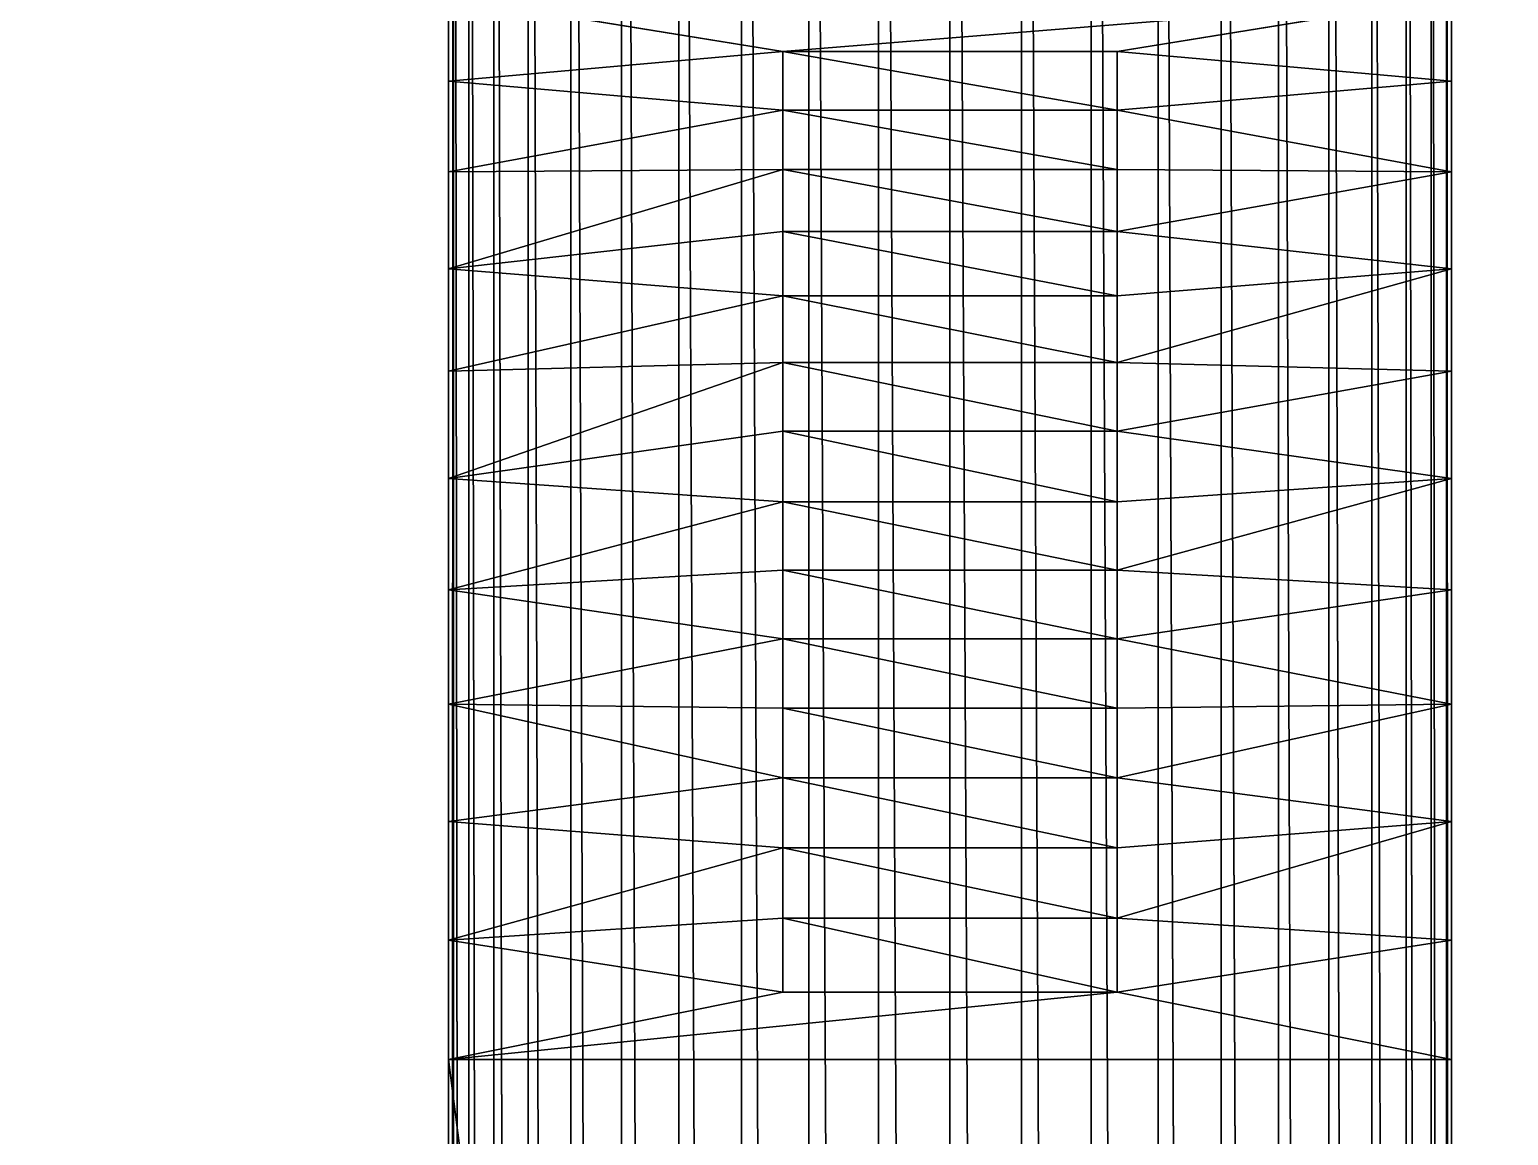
# Model space of a CAD drawing. Extents: x 207 to 387, y 94 to 160.
# Drawn here: x 323.42 to 329.23, y 138.58 to 142.92 of the extents above; entities that cross this region are included whole.
import ezdxf

# ---------------------------------------------------------------- set-up
doc = ezdxf.new("R2010")
doc.units = 0
doc.header["$LTSCALE"] = 2.54
doc.layers.get('0').update_dxf_attribs({"color": 13, "linetype": 'CONTINUOUS'})

# ---------------------------------------------------------------- blocks, each defined once
blk = doc.blocks.new('SP_05_ALTFIELD_CREDENZA_DW')
at = {"color": 23}
for p, q in [((57.6908, 8.7188), (57.6908, 63.8437)), ((57.6908, 8.7188), (57.6908, 63.8437)), ((61.6283, 63.8437), (61.6283, 8.7188)), ((61.6283, 63.8437), (61.6283, 8.7188)), ((57.6908, 51.75, 5.0625), (57.6908, 20.8125, 5.0625)), ((57.6908, 51.75, 5.0625), (57.6908, 20.8125, 5.0625)), ((61.6283, 51.75, 5.0625), (61.6283, 20.8125, 5.0625)), ((61.6283, 51.75, 5.0625), (61.6283, 20.8125, 5.0625)), ((57.6908, 20.8125, 5.0625), (57.6908, 20.3432, 5.0821)), ((57.6908, 20.8125, 5.0625), (57.6908, 20.3432, 5.0821)), ((61.6283, 20.8125, 5.0625), (61.6283, 20.3432, 5.0821)), ((61.6283, 20.8125, 5.0625), (61.6283, 20.3432, 5.0821)), ((57.6908, 20.3432, 5.0821), (57.6908, 19.8771, 5.1408)), ((57.6908, 20.3432, 5.0821), (57.6908, 19.8771, 5.1408)), ((61.6283, 20.3432, 5.0821), (61.6283, 19.8771, 5.1408)), ((61.6283, 20.3432, 5.0821), (61.6283, 19.8771, 5.1408)), ((57.6908, 19.8771, 5.1408), (57.6908, 19.4176, 5.2382)), ((57.6908, 19.8771, 5.1408), (57.6908, 19.4176, 5.2382)), ((61.6283, 19.8771, 5.1408), (61.6283, 19.4176, 5.2382)), ((61.6283, 19.8771, 5.1408), (61.6283, 19.4176, 5.2382)), ((57.6908, 19.4176, 5.2382), (57.6908, 18.9678, 5.3736)), ((57.6908, 19.4176, 5.2382), (57.6908, 18.9678, 5.3736)), ((61.6283, 19.4176, 5.2382), (61.6283, 18.9678, 5.3736)), ((61.6283, 19.4176, 5.2382), (61.6283, 18.9678, 5.3736)), ((57.6908, 18.9678, 5.3736), (57.6908, 18.5309, 5.546)), ((57.6908, 18.9678, 5.3736), (57.6908, 18.5309, 5.546)), ((61.6283, 18.9678, 5.3736), (61.6283, 18.5309, 5.546)), ((61.6283, 18.9678, 5.3736), (61.6283, 18.5309, 5.546)), ((57.6908, 18.5309, 5.546), (57.6908, 18.1098, 5.7543)), ((57.6908, 18.5309, 5.546), (57.6908, 18.1098, 5.7543)), ((61.6283, 18.5309, 5.546), (61.6283, 18.1098, 5.7543)), ((61.6283, 18.5309, 5.546), (61.6283, 18.1098, 5.7543)), ((57.6908, 18.1098, 5.7543), (57.6908, 17.7077, 5.997)), ((57.6908, 18.1098, 5.7543), (57.6908, 17.7077, 5.997)), ((61.6283, 18.1098, 5.7543), (61.6283, 17.7077, 5.997)), ((61.6283, 18.1098, 5.7543), (61.6283, 17.7077, 5.997)), ((57.6908, 17.7077, 5.997), (57.6908, 17.3271, 6.2724)), ((57.6908, 17.7077, 5.997), (57.6908, 17.3271, 6.2724)), ((61.6283, 17.7077, 5.997), (61.6283, 17.3271, 6.2724)), ((61.6283, 17.7077, 5.997), (61.6283, 17.3271, 6.2724)), ((57.6908, 17.3271, 6.2724), (57.6908, 16.9709, 6.5786)), ((57.6908, 17.3271, 6.2724), (57.6908, 16.9709, 6.5786)), ((61.6283, 17.3271, 6.2724), (61.6283, 16.9709, 6.5786)), ((61.6283, 17.3271, 6.2724), (61.6283, 16.9709, 6.5786)), ((57.6908, 16.9709, 6.5786), (57.6908, 16.6415, 6.9135)), ((57.6908, 16.9709, 6.5786), (57.6908, 16.6415, 6.9135)), ((61.6283, 16.9709, 6.5786), (61.6283, 16.6415, 6.9135)), ((61.6283, 16.9709, 6.5786), (61.6283, 16.6415, 6.9135))]:
    blk.add_line(p, q, dxfattribs=at)
at = {"color": 0}
for p, q in [((57.6908, 20.8125, 5.0625), (61.6283, 20.8125, 5.0625)), ((57.6908, 20.8125, 5.0625), (61.6283, 20.8125, 5.0625)), ((57.6908, 20.8125, 5.0625), (59.0029, 20.5475, 5.0687)), ((57.6908, 20.8125, 5.0625), (59.0029, 20.5475, 5.0687)), ((61.6283, 20.8125, 5.0625), (60.3162, 20.5475, 5.0687)), ((61.6283, 20.8125, 5.0625), (60.3162, 20.5475, 5.0687)), ((59.0029, 20.5475, 5.0687), (57.6908, 20.3432, 5.0821)), ((59.0029, 20.5475, 5.0687), (57.6908, 20.3432, 5.0821)), ((59.0029, 20.5475, 5.0687), (59.0029, 20.2576, 5.0899)), ((60.3162, 20.5475, 5.0687), (59.0029, 20.5475, 5.0687)), ((60.3162, 20.5475, 5.0687), (59.0029, 20.5475, 5.0687)), ((59.0029, 20.5475, 5.0687), (59.0029, 20.2576, 5.0899)), ((60.3162, 20.2576, 5.0899), (60.3162, 20.5475, 5.0687)), ((60.3162, 20.5475, 5.0687), (61.6283, 20.3432, 5.0821)), ((60.3162, 20.5475, 5.0687), (61.6283, 20.3432, 5.0821)), ((60.3162, 20.2576, 5.0899), (60.3162, 20.5475, 5.0687)), ((57.6908, 20.3432, 5.0821), (59.0029, 20.2576, 5.0899)), ((57.6908, 20.3432, 5.0821), (59.0029, 20.2576, 5.0899)), ((61.6283, 20.3432, 5.0821), (60.3162, 19.981, 5.1243)), ((61.6283, 20.3432, 5.0821), (60.3162, 20.2576, 5.0899)), ((61.6283, 20.3432, 5.0821), (60.3162, 19.981, 5.1243)), ((61.6283, 20.3432, 5.0821), (60.3162, 20.2576, 5.0899)), ((57.6908, 19.8771, 5.1408), (59.0029, 20.2576, 5.0899)), ((57.6908, 19.8771, 5.1408), (59.0029, 20.2576, 5.0899)), ((59.0029, 20.2576, 5.0899), (60.3162, 20.2576, 5.0899)), ((59.0029, 20.2576, 5.0899), (59.0029, 19.981, 5.1243)), ((59.0029, 20.2576, 5.0899), (60.3162, 20.2576, 5.0899)), ((59.0029, 20.2576, 5.0899), (59.0029, 19.981, 5.1243)), ((60.3162, 19.981, 5.1243), (60.3162, 20.2576, 5.0899)), ((60.3162, 19.981, 5.1243), (60.3162, 20.2576, 5.0899)), ((57.6908, 19.8771, 5.1408), (59.0029, 19.981, 5.1243)), ((57.6908, 19.8771, 5.1408), (59.0029, 19.981, 5.1243)), ((59.0029, 19.981, 5.1243), (60.3162, 19.981, 5.1243)), ((59.0029, 19.981, 5.1243), (59.0029, 19.7064, 5.1723)), ((59.0029, 19.981, 5.1243), (60.3162, 19.981, 5.1243)), ((59.0029, 19.981, 5.1243), (59.0029, 19.7064, 5.1723)), ((60.3162, 19.7064, 5.1723), (60.3162, 19.981, 5.1243)), ((60.3162, 19.981, 5.1243), (61.6283, 19.8771, 5.1408)), ((60.3162, 19.981, 5.1243), (61.6283, 19.8771, 5.1408)), ((60.3162, 19.7064, 5.1723), (60.3162, 19.981, 5.1243)), ((59.0029, 19.7064, 5.1723), (57.6908, 19.8771, 5.1408)), ((59.0029, 19.7064, 5.1723), (57.6908, 19.8771, 5.1408)), ((60.3162, 19.7064, 5.1723), (61.6283, 19.8771, 5.1408)), ((60.3162, 19.7064, 5.1723), (61.6283, 19.8771, 5.1408)), ((59.0029, 19.7064, 5.1723), (57.6908, 19.4176, 5.2382)), ((59.0029, 19.7064, 5.1723), (57.6908, 19.4176, 5.2382)), ((59.0029, 19.7064, 5.1723), (60.3162, 19.7064, 5.1723)), ((59.0029, 19.7064, 5.1723), (60.3162, 19.7064, 5.1723)), ((61.6283, 19.4176, 5.2382), (60.3162, 19.7064, 5.1723)), ((61.6283, 19.4176, 5.2382), (60.3162, 19.7064, 5.1723)), ((57.6908, 19.4176, 5.2382), (59.0029, 19.433, 5.2343)), ((57.6908, 19.4176, 5.2382), (59.0029, 19.433, 5.2343)), ((57.6908, 19.4176, 5.2382), (59.0029, 19.1608, 5.3105)), ((57.6908, 19.4176, 5.2382), (59.0029, 19.1608, 5.3105)), ((59.0029, 19.433, 5.2343), (60.3162, 19.433, 5.2343)), ((59.0029, 19.433, 5.2343), (60.3162, 19.433, 5.2343)), ((60.3162, 19.433, 5.2343), (61.6283, 19.4176, 5.2382)), ((60.3162, 19.433, 5.2343), (61.6283, 19.4176, 5.2382)), ((61.6283, 19.4176, 5.2382), (60.3162, 19.1608, 5.3105)), ((61.6283, 19.4176, 5.2382), (60.3162, 19.1608, 5.3105)), ((59.0029, 19.1608, 5.3105), (57.6908, 18.9678, 5.3736)), ((59.0029, 19.1608, 5.3105), (57.6908, 18.9678, 5.3736)), ((59.0029, 19.1608, 5.3105), (60.3162, 19.1608, 5.3105)), ((59.0029, 19.1608, 5.3105), (59.0029, 18.8906, 5.401)), ((59.0029, 19.1608, 5.3105), (60.3162, 19.1608, 5.3105)), ((59.0029, 19.1608, 5.3105), (59.0029, 18.8906, 5.401)), ((60.3162, 18.8906, 5.401), (60.3162, 19.1608, 5.3105)), ((60.3162, 19.1608, 5.3105), (61.6283, 18.9678, 5.3736)), ((60.3162, 19.1608, 5.3105), (61.6283, 18.9678, 5.3736)), ((60.3162, 18.8906, 5.401), (60.3162, 19.1608, 5.3105)), ((57.6908, 18.9678, 5.3736), (59.0029, 18.8906, 5.401)), ((57.6908, 18.9678, 5.3736), (59.0029, 18.8906, 5.401)), ((61.6283, 18.9678, 5.3736), (60.3162, 18.8906, 5.401)), ((60.3162, 18.6228, 5.5062), (61.6283, 18.9678, 5.3736)), ((60.3162, 18.6228, 5.5062), (61.6283, 18.9678, 5.3736)), ((61.6283, 18.9678, 5.3736), (60.3162, 18.8906, 5.401)), ((57.6908, 18.5309, 5.546), (59.0029, 18.8906, 5.401)), ((57.6908, 18.5309, 5.546), (59.0029, 18.8906, 5.401)), ((59.0029, 18.8906, 5.401), (60.3162, 18.8906, 5.401)), ((59.0029, 18.8906, 5.401), (59.0029, 18.6228, 5.5062)), ((59.0029, 18.8906, 5.401), (60.3162, 18.8906, 5.401)), ((59.0029, 18.8906, 5.401), (59.0029, 18.6228, 5.5062)), ((60.3162, 18.6228, 5.5062), (60.3162, 18.8906, 5.401)), ((60.3162, 18.6228, 5.5062), (60.3162, 18.8906, 5.401)), ((57.6908, 18.5309, 5.546), (59.0029, 18.6228, 5.5062)), ((57.6908, 18.5309, 5.546), (59.0029, 18.6228, 5.5062)), ((59.0029, 18.6228, 5.5062), (60.3162, 18.6228, 5.5062)), ((59.0029, 18.6228, 5.5062), (59.0029, 18.3458, 5.6322)), ((59.0029, 18.6228, 5.5062), (60.3162, 18.6228, 5.5062)), ((59.0029, 18.6228, 5.5062), (59.0029, 18.3458, 5.6322)), ((60.3162, 18.3458, 5.6322), (60.3162, 18.6228, 5.5062)), ((60.3162, 18.6228, 5.5062), (61.6283, 18.5309, 5.546)), ((60.3162, 18.6228, 5.5062), (61.6283, 18.5309, 5.546)), ((60.3162, 18.3458, 5.6322), (60.3162, 18.6228, 5.5062)), ((59.0029, 18.3458, 5.6322), (57.6908, 18.5309, 5.546)), ((59.0029, 18.3458, 5.6322), (57.6908, 18.5309, 5.546)), ((61.6283, 18.5309, 5.546), (60.3162, 18.0761, 5.773)), ((61.6283, 18.5309, 5.546), (60.3162, 18.3458, 5.6322)), ((61.6283, 18.5309, 5.546), (60.3162, 18.0761, 5.773)), ((61.6283, 18.5309, 5.546), (60.3162, 18.3458, 5.6322)), ((59.0029, 18.3458, 5.6322), (57.6908, 18.1098, 5.7543)), ((59.0029, 18.3458, 5.6322), (57.6908, 18.1098, 5.7543)), ((59.0029, 18.3458, 5.6322), (60.3162, 18.3458, 5.6322)), ((59.0029, 18.3458, 5.6322), (60.3162, 18.3458, 5.6322)), ((60.3162, 18.0761, 5.773), (60.3162, 18.3458, 5.6322)), ((60.3162, 18.0761, 5.773), (60.3162, 18.3458, 5.6322)), ((57.6908, 18.1098, 5.7543), (59.0029, 18.0761, 5.773)), ((57.6908, 18.1098, 5.7543), (59.0029, 18.0761, 5.773)), ((59.0029, 18.0761, 5.773), (57.6908, 17.7077, 5.997)), ((59.0029, 18.0761, 5.773), (57.6908, 17.7077, 5.997)), ((59.0029, 18.0761, 5.773), (60.3162, 18.0761, 5.773)), ((59.0029, 18.0761, 5.773), (60.3162, 18.0761, 5.773)), ((59.0029, 18.0761, 5.773), (59.0029, 17.8143, 5.9281)), ((59.0029, 18.0761, 5.773), (59.0029, 17.8143, 5.9281)), ((61.6283, 18.1098, 5.7543), (60.3162, 17.8143, 5.9281)), ((60.3162, 18.0761, 5.773), (61.6283, 18.1098, 5.7543)), ((60.3162, 18.0761, 5.773), (61.6283, 18.1098, 5.7543)), ((61.6283, 18.1098, 5.7543), (60.3162, 17.8143, 5.9281)), ((57.6908, 17.7077, 5.997), (59.0029, 17.8143, 5.9281)), ((57.6908, 17.7077, 5.997), (59.0029, 17.8143, 5.9281)), ((59.0029, 17.8143, 5.9281), (60.3162, 17.8143, 5.9281)), ((59.0029, 17.8143, 5.9281), (59.0029, 17.5613, 6.0972)), ((59.0029, 17.8143, 5.9281), (60.3162, 17.8143, 5.9281)), ((59.0029, 17.8143, 5.9281), (59.0029, 17.5613, 6.0972)), ((60.3162, 17.5613, 6.0972), (60.3162, 17.8143, 5.9281)), ((60.3162, 17.8143, 5.9281), (61.6283, 17.7077, 5.997)), ((60.3162, 17.8143, 5.9281), (61.6283, 17.7077, 5.997)), ((60.3162, 17.5613, 6.0972), (60.3162, 17.8143, 5.9281)), ((59.0029, 17.5613, 6.0972), (57.6908, 17.7077, 5.997)), ((59.0029, 17.5613, 6.0972), (57.6908, 17.7077, 5.997)), ((60.3162, 17.5613, 6.0972), (61.6283, 17.7077, 5.997)), ((61.6283, 17.7077, 5.997), (60.3162, 17.3179, 6.2797)), ((60.3162, 17.5613, 6.0972), (61.6283, 17.7077, 5.997)), ((61.6283, 17.7077, 5.997), (60.3162, 17.3179, 6.2797)), ((57.6908, 17.3271, 6.2724), (59.0029, 17.5613, 6.0972)), ((57.6908, 17.3271, 6.2724), (59.0029, 17.5613, 6.0972)), ((59.0029, 17.5613, 6.0972), (60.3162, 17.5613, 6.0972)), ((59.0029, 17.5613, 6.0972), (60.3162, 17.5613, 6.0972)), ((60.3162, 17.3179, 6.2797), (60.3162, 17.5613, 6.0972)), ((60.3162, 17.3179, 6.2797), (60.3162, 17.5613, 6.0972)), ((57.6908, 17.3271, 6.2724), (59.0029, 17.3179, 6.2797)), ((57.6908, 17.3271, 6.2724), (59.0029, 17.3179, 6.2797)), ((57.6908, 17.3271, 6.2724), (59.0029, 17.0846, 6.4752)), ((57.6908, 17.3271, 6.2724), (59.0029, 17.0846, 6.4752)), ((59.0029, 17.3179, 6.2797), (60.3162, 17.3179, 6.2797)), ((59.0029, 17.3179, 6.2797), (60.3162, 17.3179, 6.2797)), ((61.6283, 17.3271, 6.2724), (60.3162, 17.0846, 6.4752)), ((60.3162, 17.3179, 6.2797), (61.6283, 17.3271, 6.2724)), ((60.3162, 17.3179, 6.2797), (61.6283, 17.3271, 6.2724)), ((61.6283, 17.3271, 6.2724), (60.3162, 17.0846, 6.4752)), ((59.0029, 17.0846, 6.4752), (57.6908, 16.9709, 6.5786)), ((59.0029, 17.0846, 6.4752), (57.6908, 16.9709, 6.5786)), ((59.0029, 17.0846, 6.4752), (60.3162, 17.0846, 6.4752)), ((59.0029, 17.0846, 6.4752), (59.0029, 16.8545, 6.6906)), ((59.0029, 17.0846, 6.4752), (60.3162, 17.0846, 6.4752)), ((59.0029, 17.0846, 6.4752), (59.0029, 16.8545, 6.6906)), ((60.3162, 16.8545, 6.6906), (60.3162, 17.0846, 6.4752)), ((60.3162, 17.0846, 6.4752), (61.6283, 16.9709, 6.5786)), ((60.3162, 17.0846, 6.4752), (61.6283, 16.9709, 6.5786)), ((60.3162, 16.8545, 6.6906), (60.3162, 17.0846, 6.4752)), ((57.6908, 16.9709, 6.5786), (59.0029, 16.8545, 6.6906)), ((57.6908, 16.9709, 6.5786), (59.0029, 16.8545, 6.6906)), ((61.6283, 16.9709, 6.5786), (60.3162, 16.8545, 6.6906)), ((61.6283, 16.9709, 6.5786), (60.3162, 16.8545, 6.6906)), ((57.6908, 16.6415, 6.9135), (59.0029, 16.8545, 6.6906)), ((57.6908, 16.6415, 6.9135), (59.0029, 16.8545, 6.6906)), ((59.0029, 16.8545, 6.6906), (60.3162, 16.8545, 6.6906)), ((59.0029, 16.8545, 6.6906), (60.3162, 16.8545, 6.6906)), ((60.3162, 16.8545, 6.6906), (61.6283, 16.6415, 6.9135)), ((60.3162, 16.8545, 6.6906), (61.6283, 16.6415, 6.9135))]:
    blk.add_line(p, q, dxfattribs=at)
at = {"color": 23}
mesh = blk.add_polyface(dxfattribs=at)
corners = [(0, 65.8125, 90), (180, 6.75, 90), (0, 6.75, 90), (180, 65.8125, 90)]
mesh.append_faces([[corners[k] for k in face] for face in [(0, 1, 2), (1, 0, 3)]], dxfattribs={"vtx0": -1, "color": 23})
mesh = blk.add_polyface(dxfattribs=at)
corners = [(180, 6.75, 19.125), (0, 65.8125, 19.125), (0, 6.75, 19.125), (180, 65.8125, 19.125)]
mesh.append_faces([[corners[k] for k in face] for face in [(0, 1, 2), (1, 0, 3)]], dxfattribs={"vtx0": -1, "color": 23})
mesh = blk.add_polyface(dxfattribs=at)
corners = [(177.1875, 6.75, 87.1875), (2.8125, 65.8125, 87.1875), (2.8125, 6.75, 87.1875), (177.1875, 65.8125, 87.1875)]
mesh.append_faces([[corners[k] for k in face] for face in [(0, 1, 2), (1, 0, 3)]], dxfattribs={"vtx0": -1, "color": 23})
mesh = blk.add_polyface(dxfattribs=at)
corners = [(2.8125, 65.8125, 21.9375), (177.0813, 6.75, 21.9375), (2.8125, 6.75, 21.9375), (177.0813, 65.8125, 21.9375), (177.0813, 36.2813, 21.9375)]
mesh.append_faces([[corners[k] for k in face] for face in [(0, 1, 2), (1, 3, 4)]], dxfattribs={"vtx0": -1, "color": 23})
mesh.append_faces([[corners[k] for k in face] for face in [(1, 0, 3)]], dxfattribs={"vtx0": -1, "vtx2": -1, "color": 23})
mesh = blk.add_polyface(dxfattribs=at)
corners = [(57.6908, 63.8437), (57.7108, 8.4386), (57.6908, 8.7188), (57.7108, 64.1239), (57.7705, 8.1641), (57.7705, 64.3984), (57.8687, 7.9009), (57.8687, 64.6616), (58.0033, 7.6544), (58.0033, 64.9081), (58.1716, 7.4295), (58.1716, 65.133), (58.3703, 7.2309), (58.3703, 65.3316), (58.5951, 7.0625), (58.5951, 65.5), (58.8417, 6.9279), (58.8417, 65.6346), (59.1049, 6.8298), (59.1049, 65.7328), (59.3793, 6.77), (59.3793, 65.7925), (59.6595, 6.75), (59.6595, 65.8125), (59.9397, 6.77), (59.9397, 65.7925), (60.2142, 6.8298), (60.2142, 65.7328), (60.4774, 6.9279), (60.4774, 65.6346), (60.7239, 7.0625), (60.7239, 65.5), (60.9488, 7.2309), (60.9488, 65.3316), (61.1474, 7.4295), (61.1474, 65.133), (61.3158, 7.6544), (61.3158, 64.9081), (61.4504, 7.9009), (61.4504, 64.6616), (61.5485, 8.1641), (61.5485, 64.3984), (61.6082, 8.4386), (61.6082, 64.1239), (61.6283, 63.8437), (61.6283, 8.7188)]
mesh.append_faces([[corners[k] for k in face] for face in [(0, 1, 2), (42, 44, 45)]], dxfattribs={"vtx0": -1, "color": 23})
mesh.append_faces([[corners[k] for k in face] for face in [(1, 3, 4), (4, 5, 6), (6, 7, 8), (8, 9, 10), (10, 11, 12), (12, 13, 14), (14, 15, 16), (16, 17, 18), (18, 19, 20), (20, 21, 22), (22, 23, 24), (24, 25, 26), (26, 27, 28), (28, 29, 30), (30, 31, 32), (32, 33, 34), (34, 35, 36), (36, 37, 38), (38, 39, 40), (40, 41, 42)]], dxfattribs={"vtx0": -1, "vtx1": -1, "color": 23})
mesh.append_faces([[corners[k] for k in face] for face in [(1, 0, 3), (4, 3, 5), (6, 5, 7), (8, 7, 9), (10, 9, 11), (12, 11, 13), (14, 13, 15), (16, 15, 17), (18, 17, 19), (20, 19, 21), (22, 21, 23), (24, 23, 25), (26, 25, 27), (28, 27, 29), (30, 29, 31), (32, 31, 33), (34, 33, 35), (36, 35, 37), (38, 37, 39), (40, 39, 41), (42, 41, 43), (42, 43, 44)]], dxfattribs={"vtx0": -1, "vtx2": -1, "color": 23})
mesh = blk.add_polyface(dxfattribs=at)
corners = [(46.4063, 12.375, 53.4375), (46.0125, 59.5125, 53.4375), (46.0125, 12.375, 53.4375), (46.4063, 59.5125, 53.4375), (88.5938, 6.75, 53.4375), (46.4063, 6.75, 53.4375), (46.4063, 65.1375, 53.4375), (88.5938, 59.5125, 53.4375), (88.5938, 12.375, 53.4375), (88.9875, 59.5125, 53.4375), (88.9875, 12.375, 53.4375), (88.5938, 65.1375, 53.4375)]
mesh.append_faces([[corners[k] for k in face] for face in [(0, 1, 2), (4, 0, 5), (9, 8, 10)]], dxfattribs={"vtx0": -1, "color": 23})
mesh.append_faces([[corners[k] for k in face] for face in [(1, 0, 3), (3, 4, 6), (7, 8, 9)]], dxfattribs={"vtx0": -1, "vtx1": -1, "color": 23})
mesh.append_faces([[corners[k] for k in face] for face in [(0, 4, 3), (6, 4, 7)]], dxfattribs={"vtx0": -1, "vtx1": -1, "vtx2": -1, "color": 23})
mesh.append_faces([[corners[k] for k in face] for face in [(7, 4, 8)]], dxfattribs={"vtx0": -1, "vtx2": -1, "color": 23})
mesh.append_faces([[corners[k] for k in face] for face in [(11, 6, 7)]], dxfattribs={"vtx1": -1, "color": 23})
mesh = blk.add_polyface(dxfattribs=at)
corners = [(88.5938, 65.1375, 55.6875), (46.4063, 59.5125, 55.6875), (46.4063, 65.1375, 55.6875), (88.9875, 59.5125, 55.6875), (88.5938, 12.375, 55.6875), (88.5938, 59.5125, 55.6875), (88.9875, 12.375, 55.6875), (46.0125, 59.5125, 55.6875), (46.4063, 12.375, 55.6875), (46.0125, 12.375, 55.6875), (46.4063, 6.75, 55.6875), (88.5938, 6.75, 55.6875)]
mesh.append_faces([[corners[k] for k in face] for face in [(0, 1, 2), (4, 3, 6), (7, 8, 9)]], dxfattribs={"vtx0": -1, "color": 23})
mesh.append_faces([[corners[k] for k in face] for face in [(3, 4, 5), (8, 1, 10), (10, 1, 11), (5, 1, 0), (11, 5, 4)]], dxfattribs={"vtx0": -1, "vtx1": -1, "color": 23})
mesh.append_faces([[corners[k] for k in face] for face in [(11, 1, 5)]], dxfattribs={"vtx0": -1, "vtx1": -1, "vtx2": -1, "color": 23})
mesh.append_faces([[corners[k] for k in face] for face in [(8, 7, 1)]], dxfattribs={"vtx0": -1, "vtx2": -1, "color": 23})
mesh = blk.add_polyface(dxfattribs=at)
corners = [(57.6908, 16.6415, 6.9135), (57.6908, 8.7188, 0.9173), (57.6908, 8.7188, 1.376), (57.6908, 8.7188), (57.6908, 16.9709, 6.5786), (57.6908, 17.3271, 6.2724), (57.6908, 17.7077, 5.997), (57.6908, 18.1098, 5.7543), (57.6908, 18.5309, 5.546), (57.6908, 18.9678, 5.3736), (57.6908, 19.4176, 5.2382), (57.6908, 19.8771, 5.1408), (57.6908, 20.3432, 5.0821), (57.6908, 63.8437), (57.6908, 20.8125, 5.0625), (57.6908, 51.75, 5.0625), (57.6908, 52.2193, 5.0821), (57.6908, 52.6854, 5.1408), (57.6908, 53.1449, 5.2382), (57.6908, 53.5947, 5.3736), (57.6908, 54.0316, 5.546), (57.6908, 54.4527, 5.7543), (57.6908, 54.8548, 5.997), (57.6908, 55.2354, 6.2724), (57.6908, 55.5916, 6.5786), (57.6908, 55.921, 6.9135), (57.6908, 63.8437, 1.376), (57.6908, 63.8437, 0.9173)]
mesh.append_faces([[corners[k] for k in face] for face in [(0, 1, 2), (13, 26, 27)]], dxfattribs={"vtx0": -1, "color": 23})
mesh.append_faces([[corners[k] for k in face] for face in [(1, 0, 3), (3, 12, 13)]], dxfattribs={"vtx0": -1, "vtx1": -1, "color": 23})
mesh.append_faces([[corners[k] for k in face] for face in [(3, 0, 4), (3, 4, 5), (3, 5, 6), (3, 6, 7), (3, 7, 8), (3, 8, 9), (3, 9, 10), (3, 10, 11), (3, 11, 12), (13, 12, 14), (13, 14, 15), (13, 15, 16), (13, 16, 17), (13, 17, 18), (13, 18, 19), (13, 19, 20), (13, 20, 21), (13, 21, 22), (13, 22, 23), (13, 23, 24), (13, 24, 25), (13, 25, 26)]], dxfattribs={"vtx0": -1, "vtx2": -1, "color": 23})
mesh = blk.add_polyface(dxfattribs=at)
corners = [(61.6283, 63.8437), (61.6283, 8.7188, 0.9173), (61.6283, 8.7188), (61.6283, 8.7188, 1.376), (61.6283, 20.3432, 5.0821), (61.6283, 19.8771, 5.1408), (61.6283, 19.4176, 5.2382), (61.6283, 18.9678, 5.3736), (61.6283, 18.5309, 5.546), (61.6283, 18.1098, 5.7543), (61.6283, 17.7077, 5.997), (61.6283, 17.3271, 6.2724), (61.6283, 16.9709, 6.5786), (61.6283, 16.6415, 6.9135), (61.6283, 20.8125, 5.0625), (61.6283, 51.75, 5.0625), (61.6283, 52.2193, 5.0821), (61.6283, 52.6854, 5.1408), (61.6283, 53.1449, 5.2382), (61.6283, 53.5947, 5.3736), (61.6283, 54.0316, 5.546), (61.6283, 54.4527, 5.7543), (61.6283, 54.8548, 5.997), (61.6283, 55.2354, 6.2724), (61.6283, 55.5916, 6.5786), (61.6283, 55.921, 6.9135), (61.6283, 63.8437, 1.376), (61.6283, 63.8437, 0.9173)]
mesh.append_faces([[corners[k] for k in face] for face in [(0, 1, 2), (3, 12, 13), (26, 0, 27)]], dxfattribs={"vtx0": -1, "color": 23})
mesh.append_faces([[corners[k] for k in face] for face in [(1, 0, 3), (4, 0, 14), (14, 0, 15), (15, 0, 16), (16, 0, 17), (17, 0, 18), (18, 0, 19), (19, 0, 20), (20, 0, 21), (21, 0, 22), (22, 0, 23), (23, 0, 24), (24, 0, 25), (25, 0, 26)]], dxfattribs={"vtx0": -1, "vtx1": -1, "color": 23})
mesh.append_faces([[corners[k] for k in face] for face in [(3, 0, 4)]], dxfattribs={"vtx0": -1, "vtx1": -1, "vtx2": -1, "color": 23})
mesh.append_faces([[corners[k] for k in face] for face in [(3, 4, 5), (3, 5, 6), (3, 6, 7), (3, 7, 8), (3, 8, 9), (3, 9, 10), (3, 10, 11), (3, 11, 12)]], dxfattribs={"vtx0": -1, "vtx2": -1, "color": 23})
mesh = blk.add_polyface(dxfattribs=at)
corners = [(61.6283, 20.8125, 5.0625), (57.6908, 51.75, 5.0625), (57.6908, 20.8125, 5.0625), (61.6283, 51.75, 5.0625)]
mesh.append_faces([[corners[k] for k in face] for face in [(0, 1, 2), (1, 0, 3)]], dxfattribs={"vtx0": -1, "color": 23})
mesh = blk.add_polyface(dxfattribs=at)
corners = [(59.0029, 20.5475, 5.0687), (61.6283, 20.8125, 5.0625), (57.6908, 20.8125, 5.0625), (60.3162, 20.5475, 5.0687)]
mesh.append_faces([[corners[k] for k in face] for face in [(0, 1, 2), (1, 0, 3)]], dxfattribs={"vtx0": -1, "color": 23})
mesh = blk.add_polyface(dxfattribs=at)
corners = [(59.0029, 20.5475, 5.0687), (57.6908, 20.8125, 5.0625), (57.6908, 20.3432, 5.0821)]
mesh.append_faces([[corners[k] for k in face] for face in [(0, 1, 2)]], dxfattribs={"color": 23})
mesh = blk.add_polyface(dxfattribs=at)
corners = [(61.6283, 20.8125, 5.0625), (60.3162, 20.5475, 5.0687), (61.6283, 20.3432, 5.0821)]
mesh.append_faces([[corners[k] for k in face] for face in [(0, 1, 2)]], dxfattribs={"color": 23})
mesh = blk.add_polyface(dxfattribs=at)
corners = [(59.0029, 20.5475, 5.0687), (57.6908, 20.3432, 5.0821), (59.0029, 20.2576, 5.0899)]
mesh.append_faces([[corners[k] for k in face] for face in [(0, 1, 2)]], dxfattribs={"color": 23})
mesh = blk.add_polyface(dxfattribs=at)
corners = [(60.3162, 20.2576, 5.0899), (59.0029, 20.5475, 5.0687), (59.0029, 20.2576, 5.0899), (60.3162, 20.5475, 5.0687)]
mesh.append_faces([[corners[k] for k in face] for face in [(0, 1, 2), (1, 0, 3)]], dxfattribs={"vtx0": -1, "color": 23})
mesh = blk.add_polyface(dxfattribs=at)
corners = [(61.6283, 20.3432, 5.0821), (60.3162, 20.5475, 5.0687), (60.3162, 20.2576, 5.0899)]
mesh.append_faces([[corners[k] for k in face] for face in [(0, 1, 2)]], dxfattribs={"color": 23})
mesh = blk.add_polyface(dxfattribs=at)
corners = [(59.0029, 20.2576, 5.0899), (57.6908, 20.3432, 5.0821), (57.6908, 19.8771, 5.1408)]
mesh.append_faces([[corners[k] for k in face] for face in [(0, 1, 2)]], dxfattribs={"color": 23})
mesh = blk.add_polyface(dxfattribs=at)
corners = [(61.6283, 20.3432, 5.0821), (60.3162, 19.981, 5.1243), (61.6283, 19.8771, 5.1408)]
mesh.append_faces([[corners[k] for k in face] for face in [(0, 1, 2)]], dxfattribs={"color": 23})
mesh = blk.add_polyface(dxfattribs=at)
corners = [(61.6283, 20.3432, 5.0821), (60.3162, 20.2576, 5.0899), (60.3162, 19.981, 5.1243)]
mesh.append_faces([[corners[k] for k in face] for face in [(0, 1, 2)]], dxfattribs={"color": 23})
mesh = blk.add_polyface(dxfattribs=at)
corners = [(59.0029, 20.2576, 5.0899), (57.6908, 19.8771, 5.1408), (59.0029, 19.981, 5.1243)]
mesh.append_faces([[corners[k] for k in face] for face in [(0, 1, 2)]], dxfattribs={"color": 23})
mesh = blk.add_polyface(dxfattribs=at)
corners = [(60.3162, 19.981, 5.1243), (59.0029, 20.2576, 5.0899), (59.0029, 19.981, 5.1243), (60.3162, 20.2576, 5.0899)]
mesh.append_faces([[corners[k] for k in face] for face in [(0, 1, 2), (1, 0, 3)]], dxfattribs={"vtx0": -1, "color": 23})
mesh = blk.add_polyface(dxfattribs=at)
corners = [(59.0029, 19.981, 5.1243), (57.6908, 19.8771, 5.1408), (59.0029, 19.7064, 5.1723)]
mesh.append_faces([[corners[k] for k in face] for face in [(0, 1, 2)]], dxfattribs={"color": 23})
mesh = blk.add_polyface(dxfattribs=at)
corners = [(60.3162, 19.7064, 5.1723), (59.0029, 19.981, 5.1243), (59.0029, 19.7064, 5.1723), (60.3162, 19.981, 5.1243)]
mesh.append_faces([[corners[k] for k in face] for face in [(0, 1, 2), (1, 0, 3)]], dxfattribs={"vtx0": -1, "color": 23})
mesh = blk.add_polyface(dxfattribs=at)
corners = [(61.6283, 19.8771, 5.1408), (60.3162, 19.981, 5.1243), (60.3162, 19.7064, 5.1723)]
mesh.append_faces([[corners[k] for k in face] for face in [(0, 1, 2)]], dxfattribs={"color": 23})
mesh = blk.add_polyface(dxfattribs=at)
corners = [(59.0029, 19.7064, 5.1723), (57.6908, 19.8771, 5.1408), (57.6908, 19.4176, 5.2382)]
mesh.append_faces([[corners[k] for k in face] for face in [(0, 1, 2)]], dxfattribs={"color": 23})
mesh = blk.add_polyface(dxfattribs=at)
corners = [(61.6283, 19.8771, 5.1408), (60.3162, 19.7064, 5.1723), (61.6283, 19.4176, 5.2382)]
mesh.append_faces([[corners[k] for k in face] for face in [(0, 1, 2)]], dxfattribs={"color": 23})
mesh = blk.add_polyface(dxfattribs=at)
corners = [(59.0029, 19.433, 5.2343), (59.0029, 19.7064, 5.1723), (57.6908, 19.4176, 5.2382), (60.3162, 19.433, 5.2343), (60.3162, 19.7064, 5.1723), (61.6283, 19.4176, 5.2382)]
mesh.append_faces([[corners[k] for k in face] for face in [(0, 1, 2), (4, 3, 5)]], dxfattribs={"vtx0": -1, "color": 23})
mesh.append_faces([[corners[k] for k in face] for face in [(1, 3, 4)]], dxfattribs={"vtx0": -1, "vtx1": -1, "color": 23})
mesh.append_faces([[corners[k] for k in face] for face in [(1, 0, 3)]], dxfattribs={"vtx0": -1, "vtx2": -1, "color": 23})
mesh = blk.add_polyface(dxfattribs=at)
corners = [(59.0029, 19.1608, 5.3105), (59.0029, 19.433, 5.2343), (57.6908, 19.4176, 5.2382), (60.3162, 19.1608, 5.3105), (60.3162, 19.433, 5.2343), (61.6283, 19.4176, 5.2382)]
mesh.append_faces([[corners[k] for k in face] for face in [(0, 1, 2), (4, 3, 5)]], dxfattribs={"vtx0": -1, "color": 23})
mesh.append_faces([[corners[k] for k in face] for face in [(1, 3, 4)]], dxfattribs={"vtx0": -1, "vtx1": -1, "color": 23})
mesh.append_faces([[corners[k] for k in face] for face in [(1, 0, 3)]], dxfattribs={"vtx0": -1, "vtx2": -1, "color": 23})
mesh = blk.add_polyface(dxfattribs=at)
corners = [(59.0029, 19.1608, 5.3105), (57.6908, 19.4176, 5.2382), (57.6908, 18.9678, 5.3736)]
mesh.append_faces([[corners[k] for k in face] for face in [(0, 1, 2)]], dxfattribs={"color": 23})
mesh = blk.add_polyface(dxfattribs=at)
corners = [(61.6283, 19.4176, 5.2382), (60.3162, 19.1608, 5.3105), (61.6283, 18.9678, 5.3736)]
mesh.append_faces([[corners[k] for k in face] for face in [(0, 1, 2)]], dxfattribs={"color": 23})
mesh = blk.add_polyface(dxfattribs=at)
corners = [(59.0029, 19.1608, 5.3105), (57.6908, 18.9678, 5.3736), (59.0029, 18.8906, 5.401)]
mesh.append_faces([[corners[k] for k in face] for face in [(0, 1, 2)]], dxfattribs={"color": 23})
mesh = blk.add_polyface(dxfattribs=at)
corners = [(60.3162, 18.8906, 5.401), (59.0029, 19.1608, 5.3105), (59.0029, 18.8906, 5.401), (60.3162, 19.1608, 5.3105)]
mesh.append_faces([[corners[k] for k in face] for face in [(0, 1, 2), (1, 0, 3)]], dxfattribs={"vtx0": -1, "color": 23})
mesh = blk.add_polyface(dxfattribs=at)
corners = [(61.6283, 18.9678, 5.3736), (60.3162, 19.1608, 5.3105), (60.3162, 18.8906, 5.401)]
mesh.append_faces([[corners[k] for k in face] for face in [(0, 1, 2)]], dxfattribs={"color": 23})
mesh = blk.add_polyface(dxfattribs=at)
corners = [(59.0029, 18.8906, 5.401), (57.6908, 18.9678, 5.3736), (57.6908, 18.5309, 5.546)]
mesh.append_faces([[corners[k] for k in face] for face in [(0, 1, 2)]], dxfattribs={"color": 23})
mesh = blk.add_polyface(dxfattribs=at)
corners = [(61.6283, 18.9678, 5.3736), (60.3162, 18.8906, 5.401), (60.3162, 18.6228, 5.5062)]
mesh.append_faces([[corners[k] for k in face] for face in [(0, 1, 2)]], dxfattribs={"color": 23})
mesh = blk.add_polyface(dxfattribs=at)
corners = [(61.6283, 18.9678, 5.3736), (60.3162, 18.6228, 5.5062), (61.6283, 18.5309, 5.546)]
mesh.append_faces([[corners[k] for k in face] for face in [(0, 1, 2)]], dxfattribs={"color": 23})
mesh = blk.add_polyface(dxfattribs=at)
corners = [(59.0029, 18.8906, 5.401), (57.6908, 18.5309, 5.546), (59.0029, 18.6228, 5.5062)]
mesh.append_faces([[corners[k] for k in face] for face in [(0, 1, 2)]], dxfattribs={"color": 23})
mesh = blk.add_polyface(dxfattribs=at)
corners = [(60.3162, 18.6228, 5.5062), (59.0029, 18.8906, 5.401), (59.0029, 18.6228, 5.5062), (60.3162, 18.8906, 5.401)]
mesh.append_faces([[corners[k] for k in face] for face in [(0, 1, 2), (1, 0, 3)]], dxfattribs={"vtx0": -1, "color": 23})
mesh = blk.add_polyface(dxfattribs=at)
corners = [(59.0029, 18.6228, 5.5062), (57.6908, 18.5309, 5.546), (59.0029, 18.3458, 5.6322)]
mesh.append_faces([[corners[k] for k in face] for face in [(0, 1, 2)]], dxfattribs={"color": 23})
mesh = blk.add_polyface(dxfattribs=at)
corners = [(60.3162, 18.3458, 5.6322), (59.0029, 18.6228, 5.5062), (59.0029, 18.3458, 5.6322), (60.3162, 18.6228, 5.5062)]
mesh.append_faces([[corners[k] for k in face] for face in [(0, 1, 2), (1, 0, 3)]], dxfattribs={"vtx0": -1, "color": 23})
mesh = blk.add_polyface(dxfattribs=at)
corners = [(61.6283, 18.5309, 5.546), (60.3162, 18.6228, 5.5062), (60.3162, 18.3458, 5.6322)]
mesh.append_faces([[corners[k] for k in face] for face in [(0, 1, 2)]], dxfattribs={"color": 23})
mesh = blk.add_polyface(dxfattribs=at)
corners = [(59.0029, 18.3458, 5.6322), (57.6908, 18.5309, 5.546), (57.6908, 18.1098, 5.7543)]
mesh.append_faces([[corners[k] for k in face] for face in [(0, 1, 2)]], dxfattribs={"color": 23})
mesh = blk.add_polyface(dxfattribs=at)
corners = [(61.6283, 18.5309, 5.546), (60.3162, 18.0761, 5.773), (61.6283, 18.1098, 5.7543)]
mesh.append_faces([[corners[k] for k in face] for face in [(0, 1, 2)]], dxfattribs={"color": 23})
mesh = blk.add_polyface(dxfattribs=at)
corners = [(61.6283, 18.5309, 5.546), (60.3162, 18.3458, 5.6322), (60.3162, 18.0761, 5.773)]
mesh.append_faces([[corners[k] for k in face] for face in [(0, 1, 2)]], dxfattribs={"color": 23})
mesh = blk.add_polyface(dxfattribs=at)
corners = [(59.0029, 18.0761, 5.773), (59.0029, 18.3458, 5.6322), (57.6908, 18.1098, 5.7543), (60.3162, 18.0761, 5.773), (60.3162, 18.3458, 5.6322)]
mesh.append_faces([[corners[k] for k in face] for face in [(0, 1, 2), (1, 3, 4)]], dxfattribs={"vtx0": -1, "color": 23})
mesh.append_faces([[corners[k] for k in face] for face in [(1, 0, 3)]], dxfattribs={"vtx0": -1, "vtx2": -1, "color": 23})
mesh = blk.add_polyface(dxfattribs=at)
corners = [(59.0029, 18.0761, 5.773), (57.6908, 18.1098, 5.7543), (57.6908, 17.7077, 5.997)]
mesh.append_faces([[corners[k] for k in face] for face in [(0, 1, 2)]], dxfattribs={"color": 23})
mesh = blk.add_polyface(dxfattribs=at)
corners = [(59.0029, 18.0761, 5.773), (57.6908, 17.7077, 5.997), (59.0029, 17.8143, 5.9281)]
mesh.append_faces([[corners[k] for k in face] for face in [(0, 1, 2)]], dxfattribs={"color": 23})
mesh = blk.add_polyface(dxfattribs=at)
corners = [(60.3162, 17.8143, 5.9281), (59.0029, 18.0761, 5.773), (59.0029, 17.8143, 5.9281), (60.3162, 18.0761, 5.773), (61.6283, 18.1098, 5.7543)]
mesh.append_faces([[corners[k] for k in face] for face in [(0, 1, 2), (3, 0, 4)]], dxfattribs={"vtx0": -1, "color": 23})
mesh.append_faces([[corners[k] for k in face] for face in [(1, 0, 3)]], dxfattribs={"vtx0": -1, "vtx1": -1, "color": 23})
mesh = blk.add_polyface(dxfattribs=at)
corners = [(61.6283, 18.1098, 5.7543), (60.3162, 17.8143, 5.9281), (61.6283, 17.7077, 5.997)]
mesh.append_faces([[corners[k] for k in face] for face in [(0, 1, 2)]], dxfattribs={"color": 23})
mesh = blk.add_polyface(dxfattribs=at)
corners = [(59.0029, 17.8143, 5.9281), (57.6908, 17.7077, 5.997), (59.0029, 17.5613, 6.0972)]
mesh.append_faces([[corners[k] for k in face] for face in [(0, 1, 2)]], dxfattribs={"color": 23})
mesh = blk.add_polyface(dxfattribs=at)
corners = [(60.3162, 17.5613, 6.0972), (59.0029, 17.8143, 5.9281), (59.0029, 17.5613, 6.0972), (60.3162, 17.8143, 5.9281)]
mesh.append_faces([[corners[k] for k in face] for face in [(0, 1, 2), (1, 0, 3)]], dxfattribs={"vtx0": -1, "color": 23})
mesh = blk.add_polyface(dxfattribs=at)
corners = [(61.6283, 17.7077, 5.997), (60.3162, 17.8143, 5.9281), (60.3162, 17.5613, 6.0972)]
mesh.append_faces([[corners[k] for k in face] for face in [(0, 1, 2)]], dxfattribs={"color": 23})
mesh = blk.add_polyface(dxfattribs=at)
corners = [(59.0029, 17.5613, 6.0972), (57.6908, 17.7077, 5.997), (57.6908, 17.3271, 6.2724)]
mesh.append_faces([[corners[k] for k in face] for face in [(0, 1, 2)]], dxfattribs={"color": 23})
mesh = blk.add_polyface(dxfattribs=at)
corners = [(61.6283, 17.7077, 5.997), (60.3162, 17.3179, 6.2797), (61.6283, 17.3271, 6.2724)]
mesh.append_faces([[corners[k] for k in face] for face in [(0, 1, 2)]], dxfattribs={"color": 23})
mesh = blk.add_polyface(dxfattribs=at)
corners = [(61.6283, 17.7077, 5.997), (60.3162, 17.5613, 6.0972), (60.3162, 17.3179, 6.2797)]
mesh.append_faces([[corners[k] for k in face] for face in [(0, 1, 2)]], dxfattribs={"color": 23})
mesh = blk.add_polyface(dxfattribs=at)
corners = [(59.0029, 17.3179, 6.2797), (59.0029, 17.5613, 6.0972), (57.6908, 17.3271, 6.2724), (60.3162, 17.3179, 6.2797), (60.3162, 17.5613, 6.0972)]
mesh.append_faces([[corners[k] for k in face] for face in [(0, 1, 2), (1, 3, 4)]], dxfattribs={"vtx0": -1, "color": 23})
mesh.append_faces([[corners[k] for k in face] for face in [(1, 0, 3)]], dxfattribs={"vtx0": -1, "vtx2": -1, "color": 23})
mesh = blk.add_polyface(dxfattribs=at)
corners = [(59.0029, 17.0846, 6.4752), (59.0029, 17.3179, 6.2797), (57.6908, 17.3271, 6.2724), (60.3162, 17.0846, 6.4752), (60.3162, 17.3179, 6.2797), (61.6283, 17.3271, 6.2724)]
mesh.append_faces([[corners[k] for k in face] for face in [(0, 1, 2), (4, 3, 5)]], dxfattribs={"vtx0": -1, "color": 23})
mesh.append_faces([[corners[k] for k in face] for face in [(1, 3, 4)]], dxfattribs={"vtx0": -1, "vtx1": -1, "color": 23})
mesh.append_faces([[corners[k] for k in face] for face in [(1, 0, 3)]], dxfattribs={"vtx0": -1, "vtx2": -1, "color": 23})
mesh = blk.add_polyface(dxfattribs=at)
corners = [(59.0029, 17.0846, 6.4752), (57.6908, 17.3271, 6.2724), (57.6908, 16.9709, 6.5786)]
mesh.append_faces([[corners[k] for k in face] for face in [(0, 1, 2)]], dxfattribs={"color": 23})
mesh = blk.add_polyface(dxfattribs=at)
corners = [(61.6283, 17.3271, 6.2724), (60.3162, 17.0846, 6.4752), (61.6283, 16.9709, 6.5786)]
mesh.append_faces([[corners[k] for k in face] for face in [(0, 1, 2)]], dxfattribs={"color": 23})
mesh = blk.add_polyface(dxfattribs=at)
corners = [(59.0029, 17.0846, 6.4752), (57.6908, 16.9709, 6.5786), (59.0029, 16.8545, 6.6906)]
mesh.append_faces([[corners[k] for k in face] for face in [(0, 1, 2)]], dxfattribs={"color": 23})
mesh = blk.add_polyface(dxfattribs=at)
corners = [(60.3162, 16.8545, 6.6906), (59.0029, 17.0846, 6.4752), (59.0029, 16.8545, 6.6906), (60.3162, 17.0846, 6.4752)]
mesh.append_faces([[corners[k] for k in face] for face in [(0, 1, 2), (1, 0, 3)]], dxfattribs={"vtx0": -1, "color": 23})
mesh = blk.add_polyface(dxfattribs=at)
corners = [(61.6283, 16.9709, 6.5786), (60.3162, 17.0846, 6.4752), (60.3162, 16.8545, 6.6906)]
mesh.append_faces([[corners[k] for k in face] for face in [(0, 1, 2)]], dxfattribs={"color": 23})
mesh = blk.add_polyface(dxfattribs=at)
corners = [(57.6908, 16.6415, 6.9135), (59.0029, 16.8545, 6.6906), (57.6908, 16.9709, 6.5786)]
mesh.append_faces([[corners[k] for k in face] for face in [(0, 1, 2)]], dxfattribs={"color": 23})
mesh = blk.add_polyface(dxfattribs=at)
corners = [(61.6283, 16.6415, 6.9135), (61.6283, 16.9709, 6.5786), (60.3162, 16.8545, 6.6906)]
mesh.append_faces([[corners[k] for k in face] for face in [(0, 1, 2)]], dxfattribs={"color": 23})
mesh = blk.add_polyface(dxfattribs=at)
corners = [(57.6908, 16.6415, 6.9135), (60.3162, 16.8545, 6.6906), (59.0029, 16.8545, 6.6906), (61.6283, 16.6415, 6.9135)]
mesh.append_faces([[corners[k] for k in face] for face in [(0, 1, 2), (1, 0, 3)]], dxfattribs={"vtx0": -1, "color": 23})

msp = doc.modelspace()

# ---------------------------------------------------------------- block references
at = {"color": 23, "rotation": 180}
msp.add_blockref('SP_05_ALTFIELD_CREDENZA_DW', (386.6938, 159.6899), dxfattribs=at)

doc.saveas('drawing.dxf')
